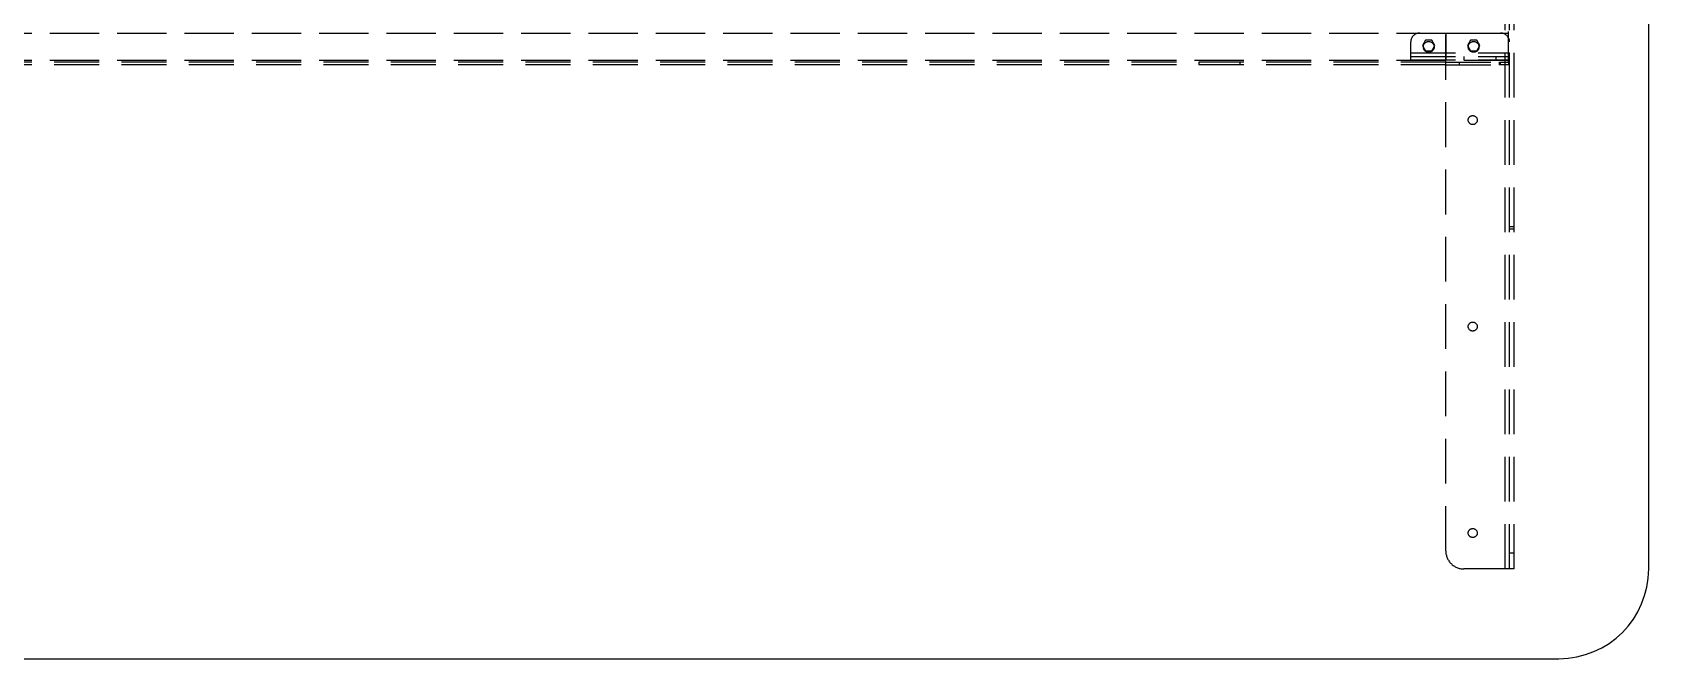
# Model space of a CAD drawing. Header units: millimetres. Extents: x -429 to 16771, y -1239 to 5751.
# Drawn here: x 2725 to 3625, y 15 to 364 of the extents above; entities that cross this region are included whole.
import ezdxf

# ---------------------------------------------------------------- set-up
doc = ezdxf.new("R2010")
doc.units = ezdxf.units.MM
doc.header["$LTSCALE"] = 100
doc.linetypes.add('HIDDEN', pattern=[0.375, 0.25, -0.125])

msp = doc.modelspace()

# ---------------------------------------------------------------- linework, layer by layer
at = {"color": 7, "linetype": 'HIDDEN', "lineweight": -3}
for p, q in [((3545, 65.4), (3545, 765.4)), ((3545, 65.4), (3545, 765.4)), ((3547.5, 65.4), (3547.5, 765.4)), ((3550, 65.4), (3550, 765.4)), ((3512, 75.4), (3512, 755.4)), ((3547, 363.65), (1903, 363.65)), ((3547, 363.65), (1903, 363.65)), ((3512, 363.65), (1938, 363.65)), ((3512, 363.65), (1938, 363.65)), ((3497.5, 363.9), (3542.5, 363.9)), ((3512, 363.65), (3512, 348.65)), ((3547, 363.65), (3547, 364.65)), ((3547, 348.65), (3547, 363.65)), ((3492.5, 352.9), (3492.5, 358.9)), ((3492.5, 352.9), (3547.5, 352.9)), ((3492.5, 348.9), (3492.5, 352.9)), ((3492.5, 352.9), (3547.5, 352.9)), ((3492.5, 352.9), (3547.5, 352.9)), ((3492.5, 352.9), (3547.5, 352.9)), ((3500.77, 359.9), (3499.03, 356.9)), ((3499.03, 356.9), (3500.77, 353.9)), ((3504.23, 359.9), (3500.77, 359.9)), ((3500.77, 353.9), (3504.23, 353.9)), ((3505.96, 356.9), (3504.23, 359.9)), ((3504.23, 353.9), (3505.96, 356.9)), ((3525.77, 359.9), (3524.03, 356.9)), ((3524.03, 356.9), (3525.77, 353.9)), ((3529.23, 359.9), (3525.77, 359.9)), ((3525.77, 353.9), (3529.23, 353.9)), ((3530.96, 356.9), (3529.23, 359.9)), ((3529.23, 353.9), (3530.96, 356.9)), ((3547, 348.65), (1903, 348.65)), ((3547, 348.65), (1903, 348.65)), ((3512, 348.65), (1938, 348.65)), ((3512, 348.65), (1938, 348.65)), ((3512, 347.65), (1938, 347.65)), ((3512, 346.15), (1938, 346.15)), ((3374.5, 347.65), (3374.5, 346.15)), ((3397.5, 346.15), (3397.5, 347.65)), ((3492.5, 350.9), (3547.5, 350.9)), ((3492.5, 348.9), (3547.5, 348.9)), ((3512, 347.65), (3542, 347.65)), ((3512, 346.15), (3542, 346.15)), ((3519.5, 347.65), (3519.5, 346.15)), ((3522, 350.9), (3522, 348.9)), ((3540, 348.9), (3540, 350.9)), ((3542, 346.15), (3542, 347.65)), ((3542, 347.65), (3547, 347.65)), ((3547, 346.15), (3542, 346.15)), ((3542.5, 346.15), (3542.5, 347.65)), ((3547, 347.65), (3547, 348.65)), ((3547, 347.65), (3547, 346.15)), ((3550, 255.98), (3547.5, 255.98)), ((3547.5, 254.83), (3550, 254.83)), ((3550, 74.25), (3547.5, 74.25)), ((3545, 65.4), (3522, 65.4)), ((3550, 65.4), (3545, 65.4))]:
    msp.add_line(p, q, dxfattribs=at)
at = {"color": 7, "linetype": 'Continuous', "lineweight": -3}
for p, q in [((3625, 65.4), (3625, 765.4)), ((1875, 15.4), (3575, 15.4))]:
    msp.add_line(p, q, dxfattribs=at)
at = {"color": 7, "linetype": 'HIDDEN', "lineweight": -3}
for centre, radius in [((3502.5, 356.15), 3), ((3527.5, 356.15), 3), ((3527, 315.4), 2.5), ((3527, 200.4), 2.5), ((3527, 85.4), 2.5)]:
    msp.add_circle(centre, radius, dxfattribs=at)
for centre, radius, start, end in [((3497.5, 358.9), 5, 90, 180), ((3542.5, 358.9), 5, 0, 90), ((3522, 75.4), 10, 180, 270)]:
    msp.add_arc(centre, radius, start, end, dxfattribs=at)
at = {"color": 7, "linetype": 'Continuous', "lineweight": -3}
msp.add_arc((3575, 65.4), 50, 270, 0, dxfattribs=at)

doc.saveas('drawing.dxf')
